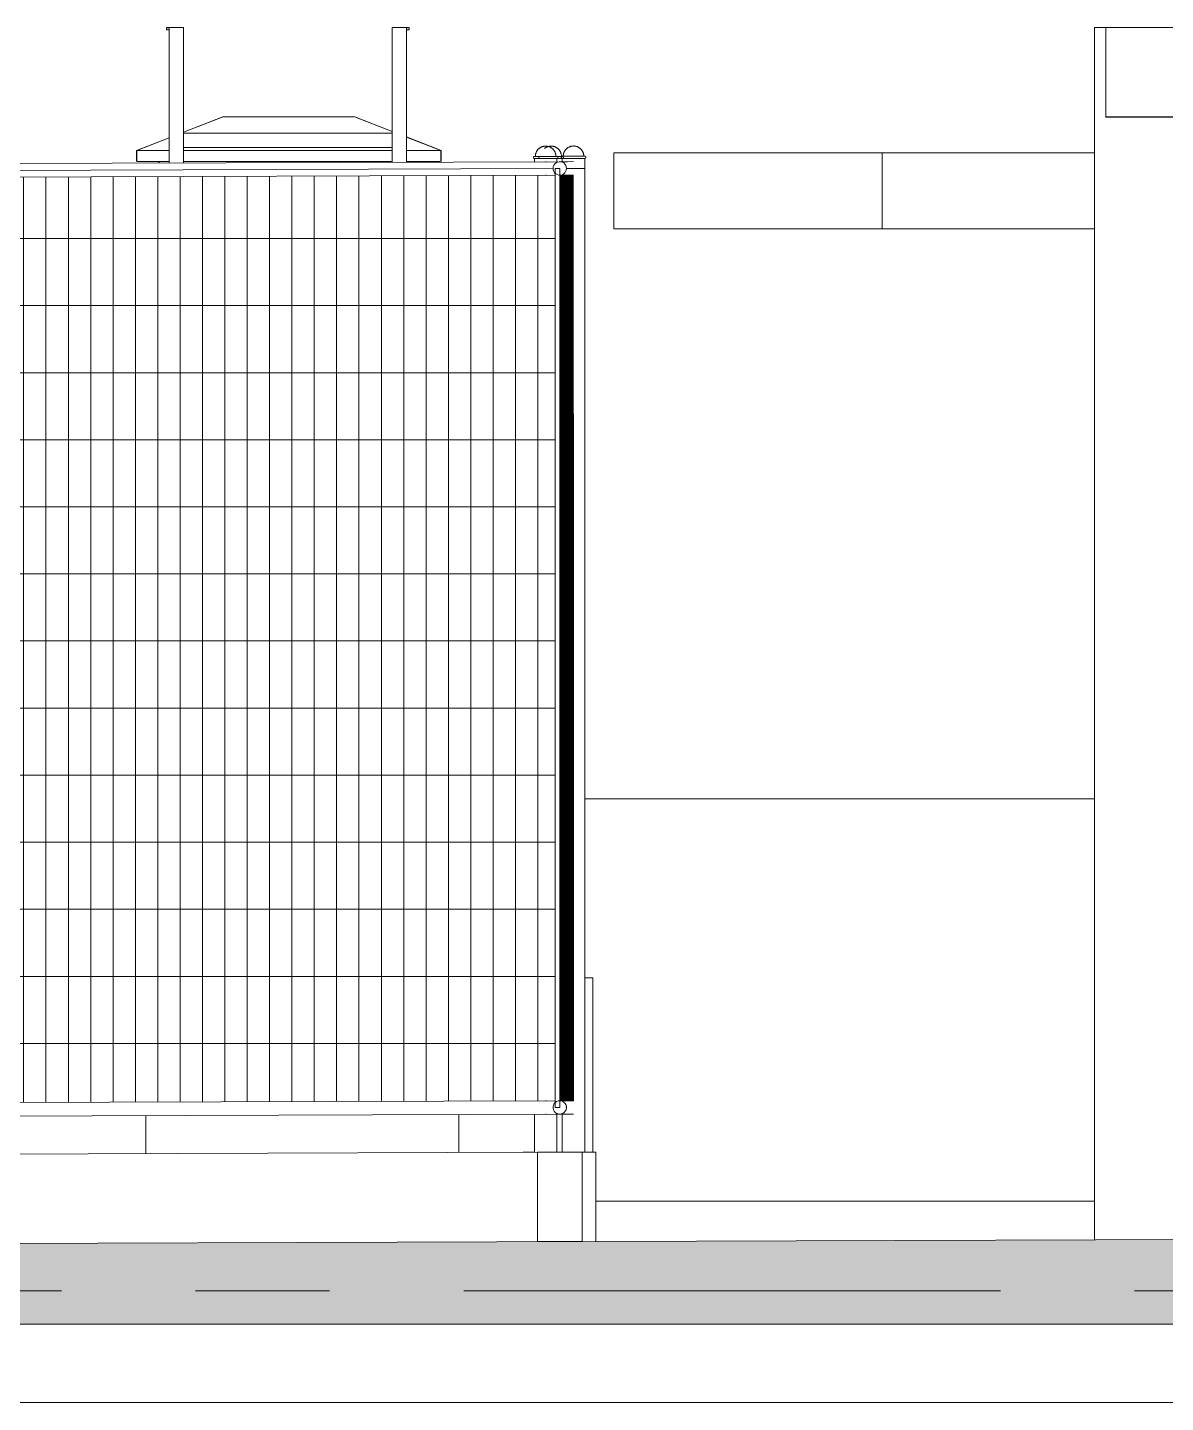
# Model space of a CAD drawing. Header units: millimetres. Extents: x -18215 to 134275, y 17919 to 48497.
# Drawn here: x 8559 to 11104, y 36515 to 39590 of the extents above; entities that cross this region are included whole.
import ezdxf

# ---------------------------------------------------------------- set-up
doc = ezdxf.new("R2010")
doc.units = ezdxf.units.MM
doc.linetypes.add('IDA - Grid Line', pattern=[2100, 1200, -300, 300, -300])
for name, color, linetype, lineweight in [('0-1', 7, 'Continuous', 5), ('C-_SITE----_E', 7, 'Continuous', 9), ('M-_SANIFIXR_E', 7, 'Continuous', 9)]:
    doc.layers.add(name, color=color, linetype=linetype, lineweight=lineweight)
for name, color, linetype, lineweight, true_color in [('A-_FLOR----_E-1', 6, 'Continuous', 9, 0xff00ff), ('A-_FLORLEVL_E-1', 9, 'IDA - Grid Line', 9, 0x808080), ('A-_FLORPATT_E-1', 6, 'Continuous', 9, 0xff00ff), ('A-_GENM----_M-1', 6, 'Continuous', 9, 0xff00ff), ('A-_WALL----_E-1', 6, 'Continuous', 9, 0xff00ff), ('A-_WALLPRTN_E-1', 6, 'Continuous', 9, 0xff00ff), ('C-_SITE----_E-1', 6, 'Continuous', 9, 0xff00ff), ('M-_SANIFIXR_E-1', 6, 'Continuous', 9, 0xff00ff), ('M-_SANIFIXR_E-3', 7, 'Continuous', 9, 0x008080)]:
    doc.layers.add(name, color=color, linetype=linetype, lineweight=lineweight, true_color=true_color)

# ---------------------------------------------------------------- blocks, each defined once
blk = doc.blocks.new('1599_DB_P_S_BLK2 23 0814_rvt-1-Section 113')
at = {"layer": 'M-_SANIFIXR_E-3'}
h = blk.add_hatch(color=8, dxfattribs=at)
h.paths.add_polyline_path([(8876.4, 39585), (8876.4, 39589.8), (8870.1, 39589.8), (8870.1, 39585)])
h.paths.add_polyline_path([(9413, 39585), (9413, 39589.8), (9406.6, 39588.6), (9406.6, 39585)])
at = {"layer": 'M-_SANIFIXR_E', "color": 8}
for p, q in [((9805.3, 37465), (9823.7, 37465)), ((9823.7, 37465), (9823.7, 37075)), ((8823.7, 37071.7), (8823.7, 37156.7)), ((9523.7, 37074.1), (9523.7, 37159.1))]:
    blk.add_line(p, q, dxfattribs=at)
at = {"layer": 'M-_SANIFIXR_E-1', "color": 8}
for p, q in [((8876.4, 39589.8), (8870.1, 39589.8)), ((8870.1, 39589.8), (8870.1, 39585)), ((8870.1, 39585), (8876.4, 39585)), ((8876.4, 39589.8), (8908.2, 39589.8)), ((8876.4, 39286.9), (8876.4, 39589.8)), ((8908.2, 39589.8), (8908.2, 39287)), ((9374.9, 39589.8), (9406.6, 39589.8)), ((9374.9, 39589.8), (9374.9, 39288.6)), ((9406.6, 39288.7), (9406.6, 39589.8)), ((9413, 39589.8), (9406.6, 39589.8)), ((9406.6, 39585), (9413, 39585)), ((9413, 39585), (9413, 39589.8)), ((8996.9, 39390), (8908.2, 39355.6)), ((8996.2, 39390), (8908.2, 39355.8)), ((8997.7, 39390), (9143.4, 39390)), ((8998.4, 39390), (8998.4, 39390)), ((9143.4, 39390), (9289.1, 39390)), ((9289.8, 39390), (9289.8, 39390)), ((9374.9, 39357.3), (9290.6, 39390)), ((9374.9, 39357.6), (9291.3, 39390)), ((8876.4, 39343.5), (8803, 39315)), ((8876.4, 39343.2), (8803.7, 39315)), ((9374.9, 39353.5), (8908.2, 39353.5)), ((9484.5, 39315), (9406.6, 39345.2)), ((9483.8, 39315), (9406.6, 39345)), ((8803, 39315), (8803, 39290)), ((8803.7, 39315), (8803.7, 39290)), ((8804.5, 39315), (8876, 39315)), ((8907.7, 39315), (9143.4, 39315)), ((8908.2, 39321.8), (9374.9, 39321.8)), ((9143.4, 39315), (9375.1, 39315)), ((9407.3, 39315), (9482.4, 39315)), ((9483.1, 39315), (9483.1, 39315)), ((9483.8, 39290), (9483.8, 39315)), ((9484.5, 39290), (9484.5, 39315)), ((8804.5, 39290), (8876, 39290)), ((8853, 39290), (8853, 39286.8)), ((8853.7, 39290), (8853.7, 39286.8)), ((8907.7, 39290), (9143.4, 39290)), ((9143.4, 39290), (9375.1, 39290)), ((9407.3, 39290), (9482.4, 39290)), ((9483.1, 39290), (9483.1, 39290))]:
    blk.add_line(p, q, dxfattribs=at)
blk = doc.blocks.new('BRC FENCE - BRC FENCE-6054296-Section 113')
at = {"layer": 'A-_GENM----_M-1'}
blk.add_line((9668, 37074.8), (9693, 37074.8), dxfattribs=at)
at = {"layer": 'C-_SITE----_E-1'}
for p, q in [((9695, 39301.8), (9699.4, 39301.8)), ((9710.9, 39301.8), (9695, 39301.8)), ((9725.1, 39301.8), (9711.7, 39301.8)), ((9741, 39301.8), (9732.6, 39301.8)), ((9736.6, 39301.8), (9741, 39301.8)), ((9748.9, 39301.8), (9744.9, 39301.8)), ((9749.4, 39301.8), (9753.3, 39301.8)), ((9753.3, 39301.8), (9749.4, 39301.8)), ((9693, 39297), (9693, 39289.7)), ((9743, 39297), (9693, 39297)), ((9719.8, 39289.8), (9717.9, 39289.8)), ((9743, 39289.8), (9743, 39297)), ((9755.3, 39297), (9743.6, 39297)), ((9718, 39259.8), (9719.9, 39259.8)), ((9719.8, 37189.8), (9717.9, 37189.8)), ((9693, 37159.7), (9693, 37074.7)), ((9718, 37159.8), (9719.9, 37159.8)), ((9743, 37074.9), (9743, 37159.8)), ((9674, 37074.8), (9668, 37074.8)), ((9668, 37074.8), (9693, 37074.8))]:
    blk.add_line(p, q, dxfattribs=at)
at = {"layer": 'C-_SITE----_E-1', "flags": 128}
for points in [[(9693, 39297), (9692.9, 39297), (9692.8, 39297), (9692.7, 39297), (9692.6, 39297), (9692.5, 39297), (9692.4, 39297.1), (9692.3, 39297.1), (9692.2, 39297.1), (9692.1, 39297.1), (9692, 39297.2), (9692, 39297.2), (9691.9, 39297.3), (9691.8, 39297.3), (9691.7, 39297.4), (9691.6, 39297.4), (9691.6, 39297.5), (9691.5, 39297.5), (9691.4, 39297.6), (9691.3, 39297.7), (9691.3, 39297.7), (9691.2, 39297.8), (9691.1, 39297.9), (9691.1, 39297.9), (9691, 39298), (9691, 39298.1), (9690.9, 39298.2), (9690.9, 39298.3), (9690.8, 39298.3), (9690.8, 39298.4), (9690.8, 39298.5), (9690.7, 39298.6), (9690.7, 39298.7), (9690.7, 39298.8), (9690.6, 39298.9), (9690.6, 39299), (9690.6, 39299.1), (9690.6, 39299.2), (9690.6, 39299.3), (9690.6, 39299.4), (9690.6, 39299.4), (9690.6, 39299.5), (9690.6, 39299.6), (9690.6, 39299.7), (9690.6, 39299.8), (9690.7, 39299.9), (9690.7, 39300), (9690.7, 39300.1), (9690.7, 39300.2), (9690.8, 39300.3), (9690.8, 39300.4), (9690.9, 39300.5), (9690.9, 39300.5), (9690.9, 39300.6), (9691, 39300.7), (9691.1, 39300.8), (9691.1, 39300.9), (9691.2, 39300.9), (9691.2, 39301), (9691.3, 39301.1), (9691.4, 39301.1), (9691.4, 39301.2), (9691.5, 39301.3), (9691.6, 39301.3), (9691.7, 39301.4), (9691.7, 39301.4), (9691.8, 39301.5), (9691.9, 39301.5), (9692, 39301.5), (9692.1, 39301.6), (9692.2, 39301.6), (9692.3, 39301.7), (9692.4, 39301.7), (9692.5, 39301.7), (9692.5, 39301.7), (9692.6, 39301.7), (9692.7, 39301.7), (9692.8, 39301.8), (9692.9, 39301.8), (9693, 39301.8)], [(9693, 39301.8), (9693, 39301.8), (9693.1, 39301.8), (9693.2, 39301.8), (9693.3, 39301.8), (9693.5, 39301.8), (9693.7, 39301.8), (9693.9, 39301.8), (9694.2, 39301.8), (9694.6, 39301.8), (9694.9, 39301.8), (9695.4, 39301.8), (9695.8, 39301.8), (9696.3, 39301.8), (9696.8, 39301.8), (9697.3, 39301.8), (9697.9, 39301.8), (9698.5, 39301.8)], [(9743, 39301.8), (9743, 39301.8), (9742.9, 39301.8), (9742.8, 39301.8), (9742.7, 39301.8), (9742.5, 39301.8), (9742.3, 39301.8), (9742, 39301.8), (9741.7, 39301.8), (9741.4, 39301.8), (9741, 39301.8), (9740.6, 39301.8), (9740.2, 39301.8), (9739.7, 39301.8), (9739.2, 39301.8), (9738.6, 39301.8), (9738, 39301.8), (9737.4, 39301.8), (9736.8, 39301.8), (9736.1, 39301.8), (9735.4, 39301.8), (9734.7, 39301.8), (9733.9, 39301.8), (9733.1, 39301.8), (9732.3, 39301.8), (9731.5, 39301.8), (9730.6, 39301.8), (9729.8, 39301.8), (9728.9, 39301.8), (9728, 39301.8), (9727, 39301.8), (9726.1, 39301.8), (9725.1, 39301.8), (9724.2, 39301.8), (9723.2, 39301.8), (9722.2, 39301.8), (9721.2, 39301.8), (9720.2, 39301.8), (9719.2, 39301.8), (9718.2, 39301.8), (9717.2, 39301.8), (9716.2, 39301.8), (9715.3, 39301.8), (9714.3, 39301.8), (9713.3, 39301.8), (9712.3, 39301.8), (9711.3, 39301.8), (9710.4, 39301.8), (9709.4, 39301.8), (9708.5, 39301.8), (9707.6, 39301.8), (9706.7, 39301.8), (9705.8, 39301.8), (9704.9, 39301.8), (9704.1, 39301.8), (9703.3, 39301.8), (9702.5, 39301.8), (9701.7, 39301.8), (9700.9, 39301.8), (9700.2, 39301.8), (9699.5, 39301.8), (9698.9, 39301.8), (9698.3, 39301.8), (9697.7, 39301.8), (9697.1, 39301.8), (9696.6, 39301.8), (9696.1, 39301.8), (9695.6, 39301.8), (9695.2, 39301.8), (9694.8, 39301.8), (9694.4, 39301.8), (9694.1, 39301.8), (9693.8, 39301.8), (9693.6, 39301.8), (9693.4, 39301.8), (9693.2, 39301.8), (9693.1, 39301.8), (9693, 39301.8), (9693, 39301.8), (9693, 39301.8)], [(9695, 39301.8), (9695, 39302.7), (9695, 39303.6), (9695.1, 39304.5), (9695.3, 39305.4), (9695.4, 39306.3), (9695.6, 39307.2), (9695.9, 39308.1), (9696.1, 39309), (9696.5, 39309.9), (9696.8, 39310.7), (9697.2, 39311.6), (9697.6, 39312.4), (9698, 39313.2), (9698.5, 39314), (9699, 39314.7), (9699.5, 39315.5), (9700.1, 39316.2), (9700.7, 39316.9), (9701.3, 39317.6), (9702, 39318.3), (9702.6, 39318.9), (9703.3, 39319.5), (9704, 39320.1), (9704.8, 39320.6), (9705.5, 39321.1), (9706.3, 39321.6), (9707.1, 39322), (9708, 39322.5), (9708.8, 39322.8), (9709.6, 39323.2), (9710.5, 39323.5), (9711.4, 39323.8), (9712.3, 39324), (9713.2, 39324.2), (9714.1, 39324.4), (9715, 39324.6), (9715.9, 39324.7), (9716.8, 39324.7), (9717.7, 39324.8), (9718, 39324.8)], [(9704, 39297.5), (9703.9, 39297.5), (9703.8, 39297.6), (9703.7, 39297.6), (9703.7, 39297.7), (9703.6, 39297.8), (9703.5, 39297.8), (9703.5, 39297.9), (9703.4, 39298), (9703.3, 39298.1), (9703.3, 39298.1), (9703.2, 39298.2), (9703.2, 39298.3), (9703.2, 39298.4), (9703.1, 39298.5), (9703.1, 39298.6), (9703, 39298.6), (9703, 39298.7), (9703, 39298.8), (9703, 39298.9), (9703, 39299), (9702.9, 39299.1), (9702.9, 39299.2), (9702.9, 39299.3), (9702.9, 39299.4), (9702.9, 39299.5), (9702.9, 39299.6), (9702.9, 39299.7), (9702.9, 39299.8), (9703, 39299.9), (9703, 39300), (9703, 39300.1), (9703, 39300.1), (9703.1, 39300.2), (9703.1, 39300.3), (9703.1, 39300.4), (9703.2, 39300.5), (9703.2, 39300.6), (9703.3, 39300.7), (9703.3, 39300.7), (9703.4, 39300.8), (9703.4, 39300.9), (9703.5, 39301), (9703.6, 39301), (9703.6, 39301.1), (9703.7, 39301.2), (9703.8, 39301.2), (9703.8, 39301.3), (9703.9, 39301.4), (9704, 39301.4), (9704.1, 39301.5), (9704.2, 39301.5), (9704.2, 39301.6), (9704.3, 39301.6), (9704.4, 39301.6), (9704.5, 39301.7), (9704.6, 39301.7), (9704.7, 39301.7)], [(9715.6, 39319.5), (9716.4, 39320.1), (9717.1, 39320.6), (9717.9, 39321.2), (9718.7, 39321.6), (9719.5, 39322.1), (9720.3, 39322.5), (9721.1, 39322.9), (9722, 39323.2), (9722.8, 39323.6), (9723.7, 39323.8), (9724.6, 39324.1), (9725.5, 39324.3), (9726.4, 39324.5), (9727.3, 39324.6), (9728.2, 39324.7), (9729.1, 39324.8), (9730.1, 39324.8), (9730.3, 39324.8)], [(9718, 39324.8), (9718.9, 39324.7), (9719.8, 39324.7), (9720.7, 39324.6), (9721.6, 39324.5), (9722.5, 39324.3), (9723.4, 39324.1), (9724.3, 39323.9), (9725.2, 39323.6), (9726.1, 39323.3), (9726.9, 39322.9), (9727.8, 39322.6), (9728.6, 39322.2), (9729.4, 39321.7), (9730.2, 39321.2), (9731, 39320.7), (9731.7, 39320.2), (9732.4, 39319.6), (9733.1, 39319), (9733.8, 39318.4), (9734.5, 39317.8), (9735.1, 39317.1), (9735.7, 39316.4), (9736.3, 39315.7), (9736.8, 39314.9), (9737.3, 39314.2), (9737.8, 39313.4), (9738.3, 39312.6), (9738.7, 39311.8), (9739.1, 39310.9), (9739.4, 39310.1), (9739.7, 39309.2), (9740, 39308.4), (9740.3, 39307.5), (9740.5, 39306.6), (9740.6, 39305.7), (9740.8, 39304.8), (9740.9, 39303.8), (9740.9, 39302.9), (9741, 39302), (9741, 39301.8)], [(9730.3, 39324.8), (9731.2, 39324.8), (9732.1, 39324.7), (9733.1, 39324.6), (9734, 39324.5), (9734.9, 39324.3), (9735.8, 39324.1), (9736.7, 39323.9), (9737.5, 39323.6), (9738.4, 39323.3), (9739.3, 39323), (9740.1, 39322.6), (9740.9, 39322.2), (9741.7, 39321.8), (9742.5, 39321.3), (9743.3, 39320.8), (9744, 39320.2), (9744.8, 39319.7), (9745.5, 39319.1), (9746.1, 39318.5), (9746.8, 39317.8), (9747.4, 39317.2), (9748, 39316.5), (9748.6, 39315.7), (9749.1, 39315), (9749.7, 39314.2), (9750.1, 39313.4), (9750.6, 39312.6), (9751, 39311.8), (9751.4, 39311), (9751.7, 39310.1), (9752.1, 39309.3), (9752.3, 39308.4), (9752.6, 39307.5), (9752.8, 39306.6), (9753, 39305.7), (9753.1, 39304.8), (9753.2, 39303.9), (9753.3, 39303), (9753.3, 39302), (9753.3, 39301.8)], [(9737.1, 39301.8), (9737.7, 39301.8), (9738.3, 39301.8), (9738.9, 39301.8), (9739.4, 39301.8), (9739.9, 39301.8), (9740.4, 39301.8), (9740.8, 39301.8), (9741.2, 39301.8), (9741.5, 39301.8), (9741.8, 39301.8), (9742.1, 39301.8), (9742.4, 39301.8), (9742.6, 39301.8), (9742.7, 39301.8), (9742.8, 39301.8), (9742.9, 39301.8), (9743, 39301.8), (9743, 39301.8)], [(9755.3, 39301.8), (9755.3, 39301.8), (9755.2, 39301.8), (9755.1, 39301.8), (9755, 39301.8), (9754.8, 39301.8), (9754.6, 39301.8), (9754.3, 39301.8), (9754, 39301.8), (9753.7, 39301.8), (9753.3, 39301.8), (9752.9, 39301.8), (9752.5, 39301.8), (9752, 39301.8), (9751.5, 39301.8), (9750.9, 39301.8), (9750.4, 39301.8), (9749.7, 39301.8), (9749.1, 39301.8), (9748.4, 39301.8), (9747.7, 39301.8), (9747, 39301.8), (9746.2, 39301.8), (9745.4, 39301.8), (9744.6, 39301.8), (9743.8, 39301.8), (9743, 39301.8), (9742.1, 39301.8), (9741.2, 39301.8), (9740.3, 39301.8), (9739.4, 39301.8), (9738.4, 39301.8), (9737.5, 39301.8)], [(9743, 39301.8), (9743.1, 39301.8), (9743.2, 39301.8), (9743.3, 39301.7), (9743.4, 39301.7), (9743.4, 39301.7), (9743.5, 39301.7), (9743.6, 39301.7), (9743.7, 39301.6), (9743.8, 39301.6), (9743.9, 39301.6), (9744, 39301.5), (9744.1, 39301.5), (9744.2, 39301.4), (9744.2, 39301.4), (9744.3, 39301.3), (9744.4, 39301.3), (9744.5, 39301.2), (9744.5, 39301.2), (9744.6, 39301.1), (9744.7, 39301), (9744.7, 39301), (9744.8, 39300.9), (9744.9, 39300.8), (9744.9, 39300.7), (9745, 39300.7), (9745, 39300.6), (9745.1, 39300.5), (9745.1, 39300.4), (9745.2, 39300.3), (9745.2, 39300.2), (9745.2, 39300.2), (9745.3, 39300.1), (9745.3, 39300), (9745.3, 39299.9), (9745.3, 39299.8), (9745.3, 39299.7), (9745.3, 39299.6), (9745.4, 39299.5), (9745.4, 39299.4), (9745.4, 39299.3), (9745.4, 39299.2), (9745.3, 39299.1), (9745.3, 39299), (9745.3, 39298.9), (9745.3, 39298.8), (9745.3, 39298.7), (9745.2, 39298.7), (9745.2, 39298.6), (9745.2, 39298.5), (9745.1, 39298.4), (9745.1, 39298.3), (9745.1, 39298.2), (9745, 39298.1), (9745, 39298.1), (9744.9, 39298), (9744.8, 39297.9), (9744.8, 39297.8), (9744.7, 39297.8), (9744.7, 39297.7), (9744.6, 39297.6), (9744.5, 39297.6), (9744.4, 39297.5), (9744.4, 39297.4), (9744.3, 39297.4), (9744.2, 39297.3), (9744.1, 39297.3), (9744, 39297.2), (9744, 39297.2), (9743.9, 39297.2), (9743.8, 39297.1), (9743.7, 39297.1), (9743.6, 39297.1), (9743.5, 39297.1), (9743.4, 39297), (9743.3, 39297), (9743.2, 39297), (9743.1, 39297), (9743, 39297), (9743, 39297)], [(9749.4, 39301.8), (9750, 39301.8), (9750.6, 39301.8), (9751.2, 39301.8), (9751.7, 39301.8), (9752.2, 39301.8), (9752.7, 39301.8), (9753.1, 39301.8), (9753.5, 39301.8), (9753.9, 39301.8), (9754.2, 39301.8), (9754.4, 39301.8), (9754.7, 39301.8), (9754.9, 39301.8), (9755, 39301.8), (9755.2, 39301.8), (9755.3, 39301.8), (9755.3, 39301.8), (9755.3, 39301.8)], [(9755.3, 39301.8), (9755.4, 39301.8), (9755.5, 39301.8), (9755.6, 39301.8), (9755.7, 39301.8), (9755.8, 39301.8), (9755.9, 39301.7), (9756, 39301.7), (9756, 39301.7), (9756.1, 39301.6), (9756.2, 39301.6), (9756.3, 39301.6), (9756.4, 39301.5), (9756.5, 39301.5), (9756.6, 39301.4), (9756.6, 39301.4), (9756.7, 39301.3), (9756.8, 39301.3), (9756.9, 39301.2), (9756.9, 39301.1), (9757, 39301.1), (9757.1, 39301), (9757.1, 39300.9), (9757.2, 39300.9), (9757.2, 39300.8), (9757.3, 39300.7), (9757.4, 39300.6), (9757.4, 39300.5), (9757.4, 39300.5), (9757.5, 39300.4), (9757.5, 39300.3), (9757.6, 39300.2), (9757.6, 39300.1), (9757.6, 39300), (9757.6, 39299.9), (9757.6, 39299.8), (9757.7, 39299.7), (9757.7, 39299.6), (9757.7, 39299.5), (9757.7, 39299.4), (9757.7, 39299.3), (9757.7, 39299.3), (9757.7, 39299.2), (9757.7, 39299.1), (9757.6, 39299), (9757.6, 39298.9), (9757.6, 39298.8), (9757.6, 39298.7), (9757.5, 39298.6), (9757.5, 39298.5), (9757.5, 39298.4), (9757.4, 39298.3), (9757.4, 39298.3), (9757.3, 39298.2), (9757.3, 39298.1), (9757.2, 39298), (9757.2, 39297.9), (9757.1, 39297.9), (9757, 39297.8), (9757, 39297.7), (9756.9, 39297.7), (9756.8, 39297.6), (9756.8, 39297.5), (9756.7, 39297.5), (9756.6, 39297.4), (9756.5, 39297.4), (9756.4, 39297.3), (9756.4, 39297.3), (9756.3, 39297.2)], [(9695.6, 39297), (9695.2, 39297), (9694.8, 39297), (9694.4, 39297), (9694.1, 39297), (9693.8, 39297), (9693.6, 39297), (9693.4, 39297), (9693.2, 39297), (9693.1, 39297), (9693, 39297), (9693, 39297), (9693, 39297)], [(9693, 39297), (9693, 39297), (9693.1, 39297), (9693.2, 39297), (9693.3, 39297), (9693.5, 39297), (9693.7, 39297), (9693.9, 39297), (9694.2, 39297), (9694.6, 39297), (9694.9, 39297), (9695.4, 39297), (9695.8, 39297), (9696.3, 39297), (9696.8, 39297), (9697.3, 39297), (9697.9, 39297), (9698.5, 39297), (9699.2, 39297), (9699.9, 39297), (9700.6, 39297), (9701.3, 39297), (9702, 39297), (9702.8, 39297), (9703.6, 39297), (9704.5, 39297), (9705.3, 39297), (9706.2, 39297), (9707.1, 39297), (9708, 39297), (9708.9, 39297), (9709.9, 39297), (9710.8, 39297), (9711.8, 39297), (9712.7, 39297), (9713.7, 39297), (9714.7, 39297), (9715.7, 39297), (9716.7, 39297), (9717.7, 39297), (9718.7, 39297), (9719.7, 39297), (9720.7, 39297), (9721.7, 39297), (9722.7, 39297), (9723.7, 39297), (9724.6, 39297), (9725.6, 39297), (9726.5, 39297), (9727.5, 39297), (9728.4, 39297), (9729.3, 39297), (9730.2, 39297), (9731, 39297), (9731.9, 39297), (9732.7, 39297), (9733.5, 39297), (9734.3, 39297), (9735, 39297), (9735.7, 39297), (9736.4, 39297), (9737.1, 39297), (9737.7, 39297), (9738.3, 39297), (9738.9, 39297), (9739.4, 39297), (9739.9, 39297), (9740.4, 39297), (9740.8, 39297), (9741.2, 39297), (9741.5, 39297), (9741.8, 39297), (9742.1, 39297), (9742.4, 39297), (9742.6, 39297), (9742.7, 39297), (9742.8, 39297), (9742.9, 39297), (9743, 39297), (9743, 39297)], [(9743, 39297), (9743, 39297), (9742.9, 39297), (9742.8, 39297), (9742.7, 39297), (9742.5, 39297), (9742.3, 39297), (9742, 39297), (9741.7, 39297), (9741.4, 39297), (9741, 39297), (9740.6, 39297)], [(9743.3, 39297), (9744.2, 39297), (9745, 39297), (9745.8, 39297), (9746.6, 39297), (9747.3, 39297), (9748, 39297), (9748.7, 39297), (9749.4, 39297), (9750, 39297), (9750.6, 39297), (9751.2, 39297), (9751.7, 39297), (9752.2, 39297), (9752.7, 39297), (9753.1, 39297), (9753.5, 39297), (9753.9, 39297), (9754.2, 39297), (9754.4, 39297), (9754.7, 39297), (9754.9, 39297), (9755, 39297), (9755.2, 39297), (9755.3, 39297)], [(9755.3, 39297), (9755.2, 39297), (9755.1, 39297), (9755, 39297), (9754.8, 39297), (9754.6, 39297), (9754.3, 39297), (9754, 39297), (9753.7, 39297), (9753.3, 39297), (9752.9, 39297)]]:
    blk.add_lwpolyline(points, dxfattribs=at)
blk = doc.blocks.new('BRC FENCE - BRC FENCE-6054857-Section 113')
at = {"layer": 'C-_SITE----_E'}
h = blk.add_hatch(dxfattribs=at)
h.set_pattern_fill('FP_7', color=256, style=0, pattern_type=2)
h.set_pattern_definition([(0, (7750.5, 38217.99), (0, 150), []), (90, (7750.497, 38217.985), (-50, 3e-15), [])])
h.paths.add_polyline_path([(5745.7, 37176.1), (6063.3, 37178.9), (6063.3, 37465), (6163.3, 37465), (6163.3, 37546.9), (6023.6, 37546.9), (6023.6, 37315.2), (6026.8, 37315.2), (6026.8, 37285), (5944.3, 37285), (5944.3, 37315.2), (5947.4, 37315.2), (5947.4, 39246.8), (5745.7, 39246.1), (5746.7, 38321.9), (5770.7, 38307.7), (5770.2, 38250), (5745.7, 38264.4), (5745.7, 37178.9)])
h.paths.add_polyline_path([(6363.3, 37178.2), (7063.3, 37180.6), (7063.3, 37465), (6363.3, 37465), (6363.3, 37178.9)])
h.paths.add_polyline_path([(7363.3, 37181.7), (8063.3, 37185.6), (8063.3, 37465), (7363.3, 37465), (7363.3, 37182.5)])
h.paths.add_polyline_path([(8363.3, 37185.1), (9739.6, 37190), (9739.6, 39259.9), (8459.2, 39255.5), (8459.2, 37315.2), (8462.4, 37315.2), (8462.4, 37285), (8379.9, 37285), (8379.9, 37315.2), (8383, 37315.2), (8383, 37546.9), (8263.3, 37546.9), (8263.3, 37465), (8363.3, 37465), (8363.3, 37185.6)])
h.paths.add_polyline_path([(8263.3, 37775.5), (8383, 37775.5), (8383, 38587.4), (8263.3, 38587.4), (8263.3, 37786.6)])
h.paths.add_polyline_path([(6023.6, 37775.5), (6163.3, 37775.5), (6163.3, 38180.2), (6163.3, 38180.2), (6163.3, 38587.4), (6023.6, 38587.4), (6023.6, 37920)])
h.paths.add_polyline_path([(6162.5, 38039.1), (6162.5, 38039.1), (6152.4, 38070.2)])
h.paths.add_polyline_path([(6158.5, 38175.4), (6158.5, 38175.4), (6161, 38180.2)])
h.paths.add_polyline_path([(6159.7, 38175.4), (6159.7, 38175.4), (6161.6, 38180.2)])
h.paths.add_polyline_path([(6160.5, 38186.7), (6160.5, 38186.7), (6161.3, 38188.6)])
h.paths.add_polyline_path([(6161.5, 38219.6), (6161.5, 38219.6), (6163.3, 38225.1)])
h.paths.add_polyline_path([(6162.4, 38269.3), (6162.4, 38269.3), (6163, 38272.2)])
h.paths.add_polyline_path([(8383, 38663.6), (8383, 39255.2), (8008.8, 39253.6), (8008.8, 39215), (8008.8, 39215), (8218.3, 39165), (8263.3, 39164.7), (8263.3, 38663.6), (8378.3, 38663.6)])
h.paths.add_polyline_path([(6023.6, 38663.6), (6163.3, 38663.6), (6163.3, 39165), (6197, 39165.4), (6404.9, 39215), (6404.9, 39248.4), (6023.6, 39246.4), (6023.6, 38986.8)])
h.paths.add_polyline_path([(7195.3, 39165), (7218.3, 39165), (7427.9, 39215), (7439, 39210), (7432.3, 39215), (7427.9, 39215), (7427.9, 39251.9), (6985.7, 39250.4), (6985.7, 39215), (6985.7, 39215), (7136.8, 39179)])
h.paths.add_polyline_path([(6969.4, 39206), (6985.7, 39215), (6979.4, 39213.5), (6970, 39206.4)])
h.paths.add_polyline_path([(6421.2, 39206), (6409.3, 39215), (6404.9, 39215), (6420.6, 39206.3)])
h.paths.add_polyline_path([(7992.5, 39206), (8008.8, 39215), (8002.4, 39213.5), (7993, 39206.4)])
h.paths.add_polyline_path([(7600.9, 39215), (7600.9, 39215), (7593.3, 39215)])
h.paths.add_polyline_path([(7483.4, 39215), (7483.4, 39215), (7474.9, 39215)])
h.paths.add_polyline_path([(6460.3, 39215), (6460.3, 39215), (6451.9, 39215)])
at = {"layer": 'C-_SITE----_E-1'}
for p, q in [((9757.3, 39302), (9761.7, 39302)), ((9786.6, 39302), (9757.3, 39302)), ((9803.3, 39302), (9794.9, 39302)), ((9798.9, 39302), (9803.3, 39302)), ((9766.8, 39289.9), (8459.2, 39285.4)), ((8459.2, 39270.1), (9735.5, 39274.5)), ((9755.3, 39297.2), (9755.3, 39289.7)), ((9805.3, 39297.2), (9755.3, 39297.2)), ((9805.3, 39275), (9795.9, 39275)), ((9795.9, 39275), (9805.3, 39275)), ((9805.3, 39275), (9805.3, 39297.2)), ((9805.3, 37074.9), (9805.3, 39275)), ((8459.2, 39255.4), (9739.6, 39259.8)), ((9739.6, 37189.8), (8363.3, 37185.1)), ((8363.3, 37185.1), (9739.6, 37189.8)), ((8363.3, 37155.1), (9749.6, 37159.9)), ((9749.6, 37159.9), (8363.3, 37155.1)), ((9755.3, 37159.9), (9755.3, 37074.9)), ((8363.3, 37070.1), (9699.6, 37074.7)), ((9749.7, 37074.9), (9780.4, 37075))]:
    blk.add_line(p, q, dxfattribs=at)
at = {"layer": 'C-_SITE----_E-1', "flags": 128}
for points in [[(9755.3, 39297.2), (9755.2, 39297.2), (9755.1, 39297.2), (9755, 39297.2), (9754.9, 39297.2), (9754.8, 39297.3), (9754.7, 39297.3), (9754.6, 39297.3), (9754.6, 39297.3), (9754.5, 39297.4), (9754.4, 39297.4), (9754.3, 39297.4), (9754.2, 39297.5), (9754.1, 39297.5), (9754, 39297.6), (9754, 39297.6), (9753.9, 39297.7), (9753.8, 39297.7), (9753.7, 39297.8), (9753.7, 39297.9), (9753.6, 39297.9), (9753.5, 39298), (9753.5, 39298.1), (9753.4, 39298.1), (9753.4, 39298.2), (9753.3, 39298.3), (9753.3, 39298.4), (9753.2, 39298.5), (9753.2, 39298.6), (9753.1, 39298.6), (9753.1, 39298.7), (9753.1, 39298.8), (9753, 39298.9), (9753, 39299), (9753, 39299.1), (9753, 39299.2), (9752.9, 39299.3), (9752.9, 39299.4), (9752.9, 39299.5), (9752.9, 39299.6), (9752.9, 39299.7), (9752.9, 39299.8), (9752.9, 39299.9), (9753, 39299.9), (9753, 39300), (9753, 39300.1), (9753, 39300.2), (9753, 39300.3), (9753.1, 39300.4), (9753.1, 39300.5), (9753.1, 39300.6), (9753.2, 39300.7), (9753.2, 39300.8), (9753.3, 39300.8), (9753.3, 39300.9), (9753.4, 39301), (9753.4, 39301.1), (9753.5, 39301.1), (9753.6, 39301.2), (9753.6, 39301.3), (9753.7, 39301.3), (9753.8, 39301.4), (9753.8, 39301.5), (9753.9, 39301.5), (9754, 39301.6), (9754.1, 39301.6), (9754.2, 39301.7), (9754.2, 39301.7), (9754.3, 39301.8), (9754.4, 39301.8), (9754.5, 39301.8), (9754.6, 39301.9), (9754.7, 39301.9), (9754.8, 39301.9), (9754.9, 39301.9), (9755, 39301.9), (9755.1, 39302), (9755.2, 39302), (9755.3, 39302), (9755.3, 39302)], [(9755.3, 39302), (9755.3, 39302), (9755.4, 39302), (9755.5, 39302), (9755.6, 39302), (9755.8, 39302), (9756, 39302), (9756.3, 39302), (9756.6, 39302), (9756.9, 39302), (9757.3, 39302), (9757.7, 39302), (9758.1, 39302), (9758.6, 39302), (9759.1, 39302), (9759.7, 39302), (9760.3, 39302), (9760.9, 39302)], [(9805.3, 39302), (9805.3, 39302), (9805.2, 39302), (9805.1, 39302), (9805, 39302), (9804.8, 39302), (9804.6, 39302), (9804.3, 39302), (9804, 39302), (9803.7, 39302), (9803.3, 39302), (9802.9, 39302), (9802.5, 39302), (9802, 39302), (9801.5, 39302), (9800.9, 39302), (9800.4, 39302), (9799.7, 39302), (9799.1, 39302), (9798.4, 39302), (9797.7, 39302), (9797, 39302), (9796.2, 39302), (9795.5, 39302), (9794.6, 39302), (9793.8, 39302), (9793, 39302), (9792.1, 39302), (9791.2, 39302), (9790.3, 39302), (9789.4, 39302), (9788.4, 39302), (9787.5, 39302), (9786.5, 39302), (9785.5, 39302), (9784.6, 39302), (9783.6, 39302), (9782.6, 39302), (9781.6, 39302), (9780.6, 39302), (9779.6, 39302), (9778.6, 39302), (9777.6, 39302), (9776.6, 39302), (9775.6, 39302), (9774.6, 39302), (9773.7, 39302), (9772.7, 39302), (9771.8, 39302), (9770.8, 39302), (9769.9, 39302), (9769, 39302), (9768.1, 39302), (9767.3, 39302), (9766.4, 39302), (9765.6, 39302), (9764.8, 39302), (9764, 39302), (9763.3, 39302), (9762.6, 39302), (9761.9, 39302), (9761.2, 39302), (9760.6, 39302), (9760, 39302), (9759.4, 39302), (9758.9, 39302), (9758.4, 39302), (9757.9, 39302), (9757.5, 39302), (9757.1, 39302), (9756.8, 39302), (9756.4, 39302), (9756.2, 39302), (9755.9, 39302), (9755.7, 39302), (9755.6, 39302), (9755.4, 39302), (9755.4, 39302), (9755.3, 39302), (9755.3, 39302)], [(9757.3, 39302), (9757.3, 39302.9), (9757.4, 39303.8), (9757.5, 39304.7), (9757.6, 39305.6), (9757.8, 39306.5), (9758, 39307.4), (9758.2, 39308.3), (9758.5, 39309.2), (9758.8, 39310.1), (9759.1, 39310.9), (9759.5, 39311.8), (9759.9, 39312.6), (9760.3, 39313.4), (9760.8, 39314.2), (9761.3, 39315), (9761.9, 39315.7), (9762.4, 39316.4), (9763, 39317.1), (9763.6, 39317.8), (9764.3, 39318.5), (9765, 39319.1), (9765.7, 39319.7), (9766.4, 39320.3), (9767.1, 39320.8), (9767.9, 39321.3), (9768.7, 39321.8), (9769.5, 39322.3), (9770.3, 39322.7), (9771.1, 39323.1), (9772, 39323.4), (9772.8, 39323.7), (9773.7, 39324), (9774.6, 39324.3), (9775.5, 39324.5), (9776.4, 39324.6), (9777.3, 39324.8), (9778.2, 39324.9), (9779.1, 39324.9), (9780.1, 39325), (9780.3, 39325)], [(9780.3, 39325), (9781.2, 39325), (9782.1, 39324.9), (9783.1, 39324.8), (9784, 39324.7), (9784.9, 39324.5), (9785.8, 39324.3), (9786.7, 39324.1), (9787.5, 39323.8), (9788.4, 39323.5), (9789.3, 39323.2), (9790.1, 39322.8), (9790.9, 39322.4), (9791.7, 39321.9), (9792.5, 39321.5), (9793.3, 39321), (9794, 39320.4), (9794.8, 39319.9), (9795.5, 39319.3), (9796.2, 39318.6), (9796.8, 39318), (9797.4, 39317.3), (9798, 39316.6), (9798.6, 39315.9), (9799.1, 39315.2), (9799.7, 39314.4), (9800.1, 39313.6), (9800.6, 39312.8), (9801, 39312), (9801.4, 39311.2), (9801.7, 39310.3), (9802.1, 39309.4), (9802.3, 39308.6), (9802.6, 39307.7), (9802.8, 39306.8), (9803, 39305.9), (9803.1, 39305), (9803.2, 39304.1), (9803.3, 39303.1), (9803.3, 39302.2), (9803.3, 39302)], [(9799.4, 39302), (9800, 39302), (9800.6, 39302), (9801.2, 39302), (9801.7, 39302), (9802.2, 39302), (9802.7, 39302), (9803.1, 39302), (9803.5, 39302), (9803.9, 39302), (9804.2, 39302), (9804.5, 39302), (9804.7, 39302), (9804.9, 39302), (9805.1, 39302), (9805.2, 39302), (9805.3, 39302), (9805.3, 39302), (9805.3, 39302)], [(9805.3, 39302), (9805.4, 39302), (9805.5, 39302), (9805.6, 39302), (9805.7, 39301.9), (9805.8, 39301.9), (9805.9, 39301.9), (9806, 39301.9), (9806.1, 39301.9), (9806.1, 39301.8), (9806.2, 39301.8), (9806.3, 39301.7), (9806.4, 39301.7), (9806.5, 39301.7), (9806.6, 39301.6), (9806.7, 39301.6), (9806.7, 39301.5), (9806.8, 39301.4), (9806.9, 39301.4), (9806.9, 39301.3), (9807, 39301.3), (9807.1, 39301.2), (9807.1, 39301.1), (9807.2, 39301), (9807.3, 39301), (9807.3, 39300.9), (9807.4, 39300.8), (9807.4, 39300.7), (9807.4, 39300.6), (9807.5, 39300.5), (9807.5, 39300.5), (9807.6, 39300.4), (9807.6, 39300.3), (9807.6, 39300.2), (9807.6, 39300.1), (9807.7, 39300), (9807.7, 39299.9), (9807.7, 39299.8), (9807.7, 39299.7), (9807.7, 39299.6), (9807.7, 39299.5), (9807.7, 39299.4), (9807.7, 39299.3), (9807.7, 39299.2), (9807.6, 39299.1), (9807.6, 39299.1), (9807.6, 39299), (9807.6, 39298.9), (9807.5, 39298.8), (9807.5, 39298.7), (9807.5, 39298.6), (9807.4, 39298.5), (9807.4, 39298.4), (9807.3, 39298.3), (9807.3, 39298.3), (9807.2, 39298.2), (9807.2, 39298.1), (9807.1, 39298), (9807.1, 39298), (9807, 39297.9), (9806.9, 39297.8), (9806.8, 39297.8), (9806.8, 39297.7), (9806.7, 39297.7), (9806.6, 39297.6), (9806.5, 39297.6), (9806.5, 39297.5), (9806.4, 39297.5), (9806.3, 39297.4), (9806.2, 39297.4), (9806.1, 39297.3), (9806, 39297.3), (9805.9, 39297.3), (9805.8, 39297.3), (9805.7, 39297.2), (9805.6, 39297.2), (9805.5, 39297.2), (9805.5, 39297.2), (9805.4, 39297.2), (9805.3, 39297.2)], [(9757.9, 39297.2), (9757.5, 39297.2), (9757.1, 39297.2), (9756.8, 39297.2), (9756.4, 39297.2), (9756.2, 39297.2), (9755.9, 39297.2), (9755.7, 39297.2), (9755.6, 39297.2), (9755.4, 39297.2), (9755.4, 39297.2), (9755.3, 39297.2), (9755.3, 39297.2)], [(9755.3, 39297.2), (9755.3, 39297.2), (9755.4, 39297.2), (9755.5, 39297.2), (9755.6, 39297.2), (9755.8, 39297.2), (9756, 39297.2), (9756.3, 39297.2), (9756.6, 39297.2), (9756.9, 39297.2), (9757.3, 39297.2), (9757.7, 39297.2), (9758.1, 39297.2), (9758.6, 39297.2), (9759.1, 39297.2), (9759.7, 39297.2), (9760.3, 39297.2), (9760.9, 39297.2), (9761.5, 39297.2), (9762.2, 39297.2), (9762.9, 39297.2), (9763.6, 39297.2), (9764.4, 39297.2), (9765.2, 39297.2), (9766, 39297.2), (9766.8, 39297.2), (9767.7, 39297.2), (9768.5, 39297.2), (9769.4, 39297.2), (9770.3, 39297.2), (9771.2, 39297.2), (9772.2, 39297.2), (9773.1, 39297.2), (9774.1, 39297.2), (9775.1, 39297.2), (9776.1, 39297.2), (9777, 39297.2), (9778, 39297.2), (9779, 39297.2), (9780, 39297.2), (9781, 39297.2), (9782, 39297.2), (9783, 39297.2), (9784, 39297.2), (9785, 39297.2), (9786, 39297.2), (9787, 39297.2), (9787.9, 39297.2), (9788.9, 39297.2), (9789.8, 39297.2), (9790.7, 39297.2), (9791.6, 39297.2), (9792.5, 39297.2), (9793.4, 39297.2), (9794.2, 39297.2), (9795, 39297.2), (9795.8, 39297.2), (9796.6, 39297.2), (9797.3, 39297.2), (9798.1, 39297.2), (9798.7, 39297.2), (9799.4, 39297.2), (9800, 39297.2), (9800.6, 39297.2), (9801.2, 39297.2), (9801.7, 39297.2), (9802.2, 39297.2), (9802.7, 39297.2), (9803.1, 39297.2), (9803.5, 39297.2), (9803.9, 39297.2), (9804.2, 39297.2), (9804.5, 39297.2), (9804.7, 39297.2), (9804.9, 39297.2), (9805.1, 39297.2), (9805.2, 39297.2), (9805.3, 39297.2), (9805.3, 39297.2), (9805.3, 39297.2)], [(9805.3, 39297.2), (9805.3, 39297.2), (9805.2, 39297.2), (9805.1, 39297.2), (9805, 39297.2), (9804.8, 39297.2), (9804.6, 39297.2), (9804.3, 39297.2), (9804, 39297.2), (9803.7, 39297.2), (9803.3, 39297.2), (9802.9, 39297.2)]]:
    blk.add_lwpolyline(points, dxfattribs=at)
blk = doc.blocks.new('BRC FENCE - BRC FENCE-6055486-Section 113')
at = {"layer": 'C-_SITE----_E'}
h = blk.add_hatch(dxfattribs=at)
h.set_pattern_fill('FP_9', color=256, style=0, pattern_type=2)
h.set_pattern_definition([(0, (9754.43, 38224.88), (0, 150), []), (90, (9754.432, 38224.884), (-0.223, 1e-17), [])])
h.paths.add_polyline_path([(9763.6, 37174.9), (9764.5, 37175), (9763.6, 37176.6)])
h.paths.add_polyline_path([(9749.6, 37189.9), (9780.2, 37190), (9780.1, 39260.3), (9749.6, 39259.6), (9749.6, 37190)])
at = {"layer": 'A-_GENM----_M-1'}
for p, q in [((9755.4, 37075), (9730.3, 37075)), ((9830.3, 37075), (9805.3, 37075)), ((9830.3, 36875.1), (9830.3, 37075))]:
    blk.add_line(p, q, dxfattribs=at)
at = {"layer": 'C-_SITE----_E-1'}
for p, q in [((9757.3, 39302), (9761.7, 39302)), ((9786.6, 39302), (9757.3, 39302)), ((9803.3, 39302), (9794.9, 39302)), ((9798.9, 39302), (9803.3, 39302)), ((9749.6, 39274.9), (9739.6, 39274.9)), ((9739.6, 39274.9), (9739.6, 37174.9)), ((9780.3, 39290), (9749.5, 39289.9)), ((9749.6, 37174.9), (9749.6, 39274.9)), ((9755.3, 39297.2), (9755.3, 39289.7)), ((9805.3, 39297.2), (9755.3, 39297.2)), ((9764.6, 39274.5), (9795.3, 39274.6)), ((9805.3, 39275), (9795.9, 39275)), ((9795.9, 39275), (9805.3, 39275)), ((9805.3, 39275), (9805.3, 39297.2)), ((9805.3, 37074.9), (9805.3, 39275)), ((9749.6, 39259.9), (9780.4, 39260)), ((9780.3, 37190), (9749.5, 37189.9)), ((9749.6, 37189.9), (9780.3, 37190)), ((9739.6, 37174.9), (9749.6, 37174.9)), ((9749.6, 37159.9), (9780.4, 37160)), ((9780.3, 37160), (9749.6, 37159.9)), ((9755.3, 37159.9), (9755.3, 37074.9)), ((9699.6, 37074.9), (9730.3, 37075)), ((9799.6, 37074.9), (9699.6, 37074.9)), ((9699.6, 37074.9), (9699.6, 36874.9)), ((9755.4, 37075), (9730.3, 37075)), ((9799.6, 37074.9), (9830.3, 37075)), ((9799.6, 36874.9), (9799.6, 37074.9)), ((9830.3, 37075), (9805.3, 37075)), ((9830.3, 36875.1), (9830.3, 37075)), ((9699.6, 36874.9), (9799.6, 36874.9))]:
    blk.add_line(p, q, dxfattribs=at)
at = {"layer": 'C-_SITE----_E-1', "flags": 128}
for points in [[(9755.3, 39297.2), (9755.2, 39297.2), (9755.1, 39297.2), (9755, 39297.2), (9754.9, 39297.2), (9754.8, 39297.3), (9754.7, 39297.3), (9754.6, 39297.3), (9754.6, 39297.3), (9754.5, 39297.4), (9754.4, 39297.4), (9754.3, 39297.4), (9754.2, 39297.5), (9754.1, 39297.5), (9754, 39297.6), (9754, 39297.6), (9753.9, 39297.7), (9753.8, 39297.7), (9753.7, 39297.8), (9753.7, 39297.9), (9753.6, 39297.9), (9753.5, 39298), (9753.5, 39298.1), (9753.4, 39298.1), (9753.4, 39298.2), (9753.3, 39298.3), (9753.3, 39298.4), (9753.2, 39298.5), (9753.2, 39298.6), (9753.1, 39298.6), (9753.1, 39298.7), (9753.1, 39298.8), (9753, 39298.9), (9753, 39299), (9753, 39299.1), (9753, 39299.2), (9752.9, 39299.3), (9752.9, 39299.4), (9752.9, 39299.5), (9752.9, 39299.6), (9752.9, 39299.7), (9752.9, 39299.8), (9752.9, 39299.9), (9753, 39299.9), (9753, 39300), (9753, 39300.1), (9753, 39300.2), (9753, 39300.3), (9753.1, 39300.4), (9753.1, 39300.5), (9753.1, 39300.6), (9753.2, 39300.7), (9753.2, 39300.8), (9753.3, 39300.8), (9753.3, 39300.9), (9753.4, 39301), (9753.4, 39301.1), (9753.5, 39301.1), (9753.6, 39301.2), (9753.6, 39301.3), (9753.7, 39301.3), (9753.8, 39301.4), (9753.8, 39301.5), (9753.9, 39301.5), (9754, 39301.6), (9754.1, 39301.6), (9754.2, 39301.7), (9754.2, 39301.7), (9754.3, 39301.8), (9754.4, 39301.8), (9754.5, 39301.8), (9754.6, 39301.9), (9754.7, 39301.9), (9754.8, 39301.9), (9754.9, 39301.9), (9755, 39301.9), (9755.1, 39302), (9755.2, 39302), (9755.3, 39302), (9755.3, 39302)], [(9755.3, 39302), (9755.3, 39302), (9755.4, 39302), (9755.5, 39302), (9755.6, 39302), (9755.8, 39302), (9756, 39302), (9756.3, 39302), (9756.6, 39302), (9756.9, 39302), (9757.3, 39302), (9757.7, 39302), (9758.1, 39302), (9758.6, 39302), (9759.1, 39302), (9759.7, 39302), (9760.3, 39302), (9760.9, 39302)], [(9805.3, 39302), (9805.3, 39302), (9805.2, 39302), (9805.1, 39302), (9805, 39302), (9804.8, 39302), (9804.6, 39302), (9804.3, 39302), (9804, 39302), (9803.7, 39302), (9803.3, 39302), (9802.9, 39302), (9802.5, 39302), (9802, 39302), (9801.5, 39302), (9800.9, 39302), (9800.4, 39302), (9799.7, 39302), (9799.1, 39302), (9798.4, 39302), (9797.7, 39302), (9797, 39302), (9796.2, 39302), (9795.5, 39302), (9794.6, 39302), (9793.8, 39302), (9793, 39302), (9792.1, 39302), (9791.2, 39302), (9790.3, 39302), (9789.4, 39302), (9788.4, 39302), (9787.5, 39302), (9786.5, 39302), (9785.5, 39302), (9784.6, 39302), (9783.6, 39302), (9782.6, 39302), (9781.6, 39302), (9780.6, 39302), (9779.6, 39302), (9778.6, 39302), (9777.6, 39302), (9776.6, 39302), (9775.6, 39302), (9774.6, 39302), (9773.7, 39302), (9772.7, 39302), (9771.8, 39302), (9770.8, 39302), (9769.9, 39302), (9769, 39302), (9768.1, 39302), (9767.3, 39302), (9766.4, 39302), (9765.6, 39302), (9764.8, 39302), (9764, 39302), (9763.3, 39302), (9762.6, 39302), (9761.9, 39302), (9761.2, 39302), (9760.6, 39302), (9760, 39302), (9759.4, 39302), (9758.9, 39302), (9758.4, 39302), (9757.9, 39302), (9757.5, 39302), (9757.1, 39302), (9756.8, 39302), (9756.4, 39302), (9756.2, 39302), (9755.9, 39302), (9755.7, 39302), (9755.6, 39302), (9755.4, 39302), (9755.4, 39302), (9755.3, 39302), (9755.3, 39302)], [(9757.3, 39302), (9757.3, 39302.9), (9757.4, 39303.8), (9757.5, 39304.7), (9757.6, 39305.6), (9757.8, 39306.5), (9758, 39307.4), (9758.2, 39308.3), (9758.5, 39309.2), (9758.8, 39310.1), (9759.1, 39310.9), (9759.5, 39311.8), (9759.9, 39312.6), (9760.3, 39313.4), (9760.8, 39314.2), (9761.3, 39315), (9761.9, 39315.7), (9762.4, 39316.4), (9763, 39317.1), (9763.6, 39317.8), (9764.3, 39318.5), (9765, 39319.1), (9765.7, 39319.7), (9766.4, 39320.3), (9767.1, 39320.8), (9767.9, 39321.3), (9768.7, 39321.8), (9769.5, 39322.3), (9770.3, 39322.7), (9771.1, 39323.1), (9772, 39323.4), (9772.8, 39323.7), (9773.7, 39324), (9774.6, 39324.3), (9775.5, 39324.5), (9776.4, 39324.6), (9777.3, 39324.8), (9778.2, 39324.9), (9779.1, 39324.9), (9780.1, 39325), (9780.3, 39325)], [(9780.3, 39325), (9781.2, 39325), (9782.1, 39324.9), (9783.1, 39324.8), (9784, 39324.7), (9784.9, 39324.5), (9785.8, 39324.3), (9786.7, 39324.1), (9787.5, 39323.8), (9788.4, 39323.5), (9789.3, 39323.2), (9790.1, 39322.8), (9790.9, 39322.4), (9791.7, 39321.9), (9792.5, 39321.5), (9793.3, 39321), (9794, 39320.4), (9794.8, 39319.9), (9795.5, 39319.3), (9796.2, 39318.6), (9796.8, 39318), (9797.4, 39317.3), (9798, 39316.6), (9798.6, 39315.9), (9799.1, 39315.2), (9799.7, 39314.4), (9800.1, 39313.6), (9800.6, 39312.8), (9801, 39312), (9801.4, 39311.2), (9801.7, 39310.3), (9802.1, 39309.4), (9802.3, 39308.6), (9802.6, 39307.7), (9802.8, 39306.8), (9803, 39305.9), (9803.1, 39305), (9803.2, 39304.1), (9803.3, 39303.1), (9803.3, 39302.2), (9803.3, 39302)], [(9799.4, 39302), (9800, 39302), (9800.6, 39302), (9801.2, 39302), (9801.7, 39302), (9802.2, 39302), (9802.7, 39302), (9803.1, 39302), (9803.5, 39302), (9803.9, 39302), (9804.2, 39302), (9804.5, 39302), (9804.7, 39302), (9804.9, 39302), (9805.1, 39302), (9805.2, 39302), (9805.3, 39302), (9805.3, 39302), (9805.3, 39302)], [(9805.3, 39302), (9805.4, 39302), (9805.5, 39302), (9805.6, 39302), (9805.7, 39301.9), (9805.8, 39301.9), (9805.9, 39301.9), (9806, 39301.9), (9806.1, 39301.9), (9806.1, 39301.8), (9806.2, 39301.8), (9806.3, 39301.7), (9806.4, 39301.7), (9806.5, 39301.7), (9806.6, 39301.6), (9806.7, 39301.6), (9806.7, 39301.5), (9806.8, 39301.4), (9806.9, 39301.4), (9806.9, 39301.3), (9807, 39301.3), (9807.1, 39301.2), (9807.1, 39301.1), (9807.2, 39301), (9807.3, 39301), (9807.3, 39300.9), (9807.4, 39300.8), (9807.4, 39300.7), (9807.4, 39300.6), (9807.5, 39300.5), (9807.5, 39300.5), (9807.6, 39300.4), (9807.6, 39300.3), (9807.6, 39300.2), (9807.6, 39300.1), (9807.7, 39300), (9807.7, 39299.9), (9807.7, 39299.8), (9807.7, 39299.7), (9807.7, 39299.6), (9807.7, 39299.5), (9807.7, 39299.4), (9807.7, 39299.3), (9807.7, 39299.2), (9807.6, 39299.1), (9807.6, 39299.1), (9807.6, 39299), (9807.6, 39298.9), (9807.5, 39298.8), (9807.5, 39298.7), (9807.5, 39298.6), (9807.4, 39298.5), (9807.4, 39298.4), (9807.3, 39298.3), (9807.3, 39298.3), (9807.2, 39298.2), (9807.2, 39298.1), (9807.1, 39298), (9807.1, 39298), (9807, 39297.9), (9806.9, 39297.8), (9806.8, 39297.8), (9806.8, 39297.7), (9806.7, 39297.7), (9806.6, 39297.6), (9806.5, 39297.6), (9806.5, 39297.5), (9806.4, 39297.5), (9806.3, 39297.4), (9806.2, 39297.4), (9806.1, 39297.3), (9806, 39297.3), (9805.9, 39297.3), (9805.8, 39297.3), (9805.7, 39297.2), (9805.6, 39297.2), (9805.5, 39297.2), (9805.5, 39297.2), (9805.4, 39297.2), (9805.3, 39297.2)], [(9764.6, 39274.5), (9764.2, 39278.1), (9763, 39281.5), (9761, 39284.6), (9758.4, 39287), (9755.2, 39288.8), (9751.7, 39289.7), (9748.1, 39289.8), (9744.6, 39289), (9741.3, 39287.4), (9738.6, 39285.1), (9736.5, 39282.1), (9735.1, 39278.8), (9734.6, 39275.2)], [(9734.6, 39275.2), (9734.9, 39271.6), (9736.1, 39268.2), (9738.1, 39265.2), (9740.8, 39262.7), (9743.9, 39261), (9747.4, 39260), (9751, 39259.9), (9754.6, 39260.7), (9757.8, 39262.3), (9760.6, 39264.7), (9762.7, 39267.6), (9764.1, 39270.9), (9764.6, 39274.5)], [(9757.9, 39297.2), (9757.5, 39297.2), (9757.1, 39297.2), (9756.8, 39297.2), (9756.4, 39297.2), (9756.2, 39297.2), (9755.9, 39297.2), (9755.7, 39297.2), (9755.6, 39297.2), (9755.4, 39297.2), (9755.4, 39297.2), (9755.3, 39297.2), (9755.3, 39297.2)], [(9755.3, 39297.2), (9755.3, 39297.2), (9755.4, 39297.2), (9755.5, 39297.2), (9755.6, 39297.2), (9755.8, 39297.2), (9756, 39297.2), (9756.3, 39297.2), (9756.6, 39297.2), (9756.9, 39297.2), (9757.3, 39297.2), (9757.7, 39297.2), (9758.1, 39297.2), (9758.6, 39297.2), (9759.1, 39297.2), (9759.7, 39297.2), (9760.3, 39297.2), (9760.9, 39297.2), (9761.5, 39297.2), (9762.2, 39297.2), (9762.9, 39297.2), (9763.6, 39297.2), (9764.4, 39297.2), (9765.2, 39297.2), (9766, 39297.2), (9766.8, 39297.2), (9767.7, 39297.2), (9768.5, 39297.2), (9769.4, 39297.2), (9770.3, 39297.2), (9771.2, 39297.2), (9772.2, 39297.2), (9773.1, 39297.2), (9774.1, 39297.2), (9775.1, 39297.2), (9776.1, 39297.2), (9777, 39297.2), (9778, 39297.2), (9779, 39297.2), (9780, 39297.2), (9781, 39297.2), (9782, 39297.2), (9783, 39297.2), (9784, 39297.2), (9785, 39297.2), (9786, 39297.2), (9787, 39297.2), (9787.9, 39297.2), (9788.9, 39297.2), (9789.8, 39297.2), (9790.7, 39297.2), (9791.6, 39297.2), (9792.5, 39297.2), (9793.4, 39297.2), (9794.2, 39297.2), (9795, 39297.2), (9795.8, 39297.2), (9796.6, 39297.2), (9797.3, 39297.2), (9798.1, 39297.2), (9798.7, 39297.2), (9799.4, 39297.2), (9800, 39297.2), (9800.6, 39297.2), (9801.2, 39297.2), (9801.7, 39297.2), (9802.2, 39297.2), (9802.7, 39297.2), (9803.1, 39297.2), (9803.5, 39297.2), (9803.9, 39297.2), (9804.2, 39297.2), (9804.5, 39297.2), (9804.7, 39297.2), (9804.9, 39297.2), (9805.1, 39297.2), (9805.2, 39297.2), (9805.3, 39297.2), (9805.3, 39297.2), (9805.3, 39297.2)], [(9805.3, 39297.2), (9805.3, 39297.2), (9805.2, 39297.2), (9805.1, 39297.2), (9805, 39297.2), (9804.8, 39297.2), (9804.6, 39297.2), (9804.3, 39297.2), (9804, 39297.2), (9803.7, 39297.2), (9803.3, 39297.2), (9802.9, 39297.2)], [(9749.6, 37189.9), (9746, 37189.4), (9742.6, 37188.1), (9739.6, 37186.1), (9737.2, 37183.4), (9735.5, 37180.2), (9734.7, 37176.7), (9734.7, 37173.1), (9735.5, 37169.5), (9737.2, 37166.3), (9739.6, 37163.6), (9742.6, 37161.6), (9746, 37160.3), (9749.6, 37159.9)], [(9749.6, 37159.9), (9753.2, 37160.3), (9756.5, 37161.6), (9759.5, 37163.6), (9761.9, 37166.3), (9763.6, 37169.5), (9764.5, 37173.1), (9764.5, 37176.7), (9763.6, 37180.2), (9761.9, 37183.4), (9759.5, 37186.1), (9756.5, 37188.1), (9753.2, 37189.4), (9749.6, 37189.9)]]:
    blk.add_lwpolyline(points, dxfattribs=at)

msp = doc.modelspace()

# ---------------------------------------------------------------- hatches: boundary and pattern name
at = {"layer": 'A-_FLORPATT_E-1'}
h = msp.add_hatch(dxfattribs=at)
h.set_pattern_fill('FP_1', color=256, style=0, pattern_type=2)
h.set_pattern_definition([(0, (8764.2, 31875.04), (381, 381), [47.625, -333.375]), (90, (8764.2, 31875.04), (-381, 381), [47.625, -333.375]), (135, (8811.82, 31875.04), (-381.0004, 3e-14), [67.352, -471.463]), (0, (8811.82, 32089.35), (381, 381), [47.625, -333.375]), (45, (8835.63, 32065.54), (0, 381.0004), [33.676, -505.139]), (135, (8835.63, 32065.54), (-381.0004, 3e-14), [33.676, -505.139]), (0, (8954.7, 32184.6), (381, 381), [67.352, -313.648]), (45, (8954.7, 32184.6), (0, 381.0004), [47.625, -491.19]), (135, (9022.05, 32184.6), (-381.0004, 3e-14), [47.625, -491.19]), (90, (9026.13, 31970.3), (-381, 381), [47.625, -333.375]), (45, (9026.13, 31970.29), (0, 381.0004), [33.676, -505.139]), (135, (9049.95, 31994.1), (-381.0004, 3e-14), [33.676, -505.139]), (0, (8811.82, 31970.3), (381, 381), [23.812, -319.087]), (0, (9097.57, 32065.54), (381, 381), [23.812, -319.087]), (90, (8978.5, 32113.16), (-381, 381), [23.812, -319.087]), (135, (9026.13, 31898.85), (-381.0004, 3e-14), [33.676, -505.139]), (135, (8859.45, 32160.79), (-381.0004, 3e-14), [33.676, -505.139]), (45, (8942.8, 32000.05), (0, 381.0004), [33.676, -505.139]), (90, (8895.16, 31922.66), (-381, 381), [5.953, -375.047]), (90, (8913.02, 32083.4), (-381, 381), [5.953, -375.047]), (90, (9091.6, 32148.88), (-381, 381), [5.953, -375.047]), (90, (9097.57, 31946.47), (-381, 381), [5.953, -375.047])])
h.paths.add_polyline_path([(-379.6, 36690), (14145.7, 36690), (14145.7, 36890), (13745.7, 36888.6), (13745.7, 36841.4), (13595.7, 36841.4), (13595.7, 36888.1), (8363.3, 36870.1), (8363.3, 36865), (8063.3, 36865), (8063.3, 36869.1), (-379.2, 36890)])

# ---------------------------------------------------------------- linework, layer by layer
at = {"layer": 'A-_FLOR----_E-1'}
for p, q in [((10970.7, 39590), (14295.7, 39590)), ((14270.7, 39390), (10970.6, 39390)), ((9870.7, 39310), (9870.7, 39140)), ((9870.7, 39310), (10945.7, 39310)), ((10470.7, 39310), (10470.7, 39140)), ((10945.7, 39140), (9870.7, 39140)), ((9830.3, 36965), (10945.7, 36965)), ((13595.7, 36888.1), (8363.3, 36870.1)), ((-379.3, 36690), (14145.7, 36690))]:
    msp.add_line(p, q, dxfattribs=at)
at = {"layer": 'A-_FLORLEVL_E-1'}
msp.add_line((-17765.1, 36765), (27051.4, 36765), dxfattribs=at)
at = {"layer": 'A-_WALL----_E-1'}
for p, q in [((10945.7, 36879), (10945.7, 39590)), ((10945.7, 39590), (10970.7, 39590)), ((10970.7, 39590), (10970.7, 39389.5)), ((14270.7, 39389.5), (10970.7, 39389.5)), ((10945.7, 37865), (9805.3, 37865))]:
    msp.add_line(p, q, dxfattribs=at)
at = {"layer": 'A-_WALLPRTN_E-1'}
msp.add_line((20670.7, 36515), (7070.7, 36515), dxfattribs=at)

# ---------------------------------------------------------------- block references
at = {"layer": '0-1'}
msp.add_blockref('1599_DB_P_S_BLK2 23 0814_rvt-1-Section 113', (0, 0), dxfattribs=at)
at = {"layer": 'C-_SITE----_E-1'}
for name in ['BRC FENCE - BRC FENCE-6054857-Section 113', 'BRC FENCE - BRC FENCE-6054296-Section 113', 'BRC FENCE - BRC FENCE-6055486-Section 113']:
    msp.add_blockref(name, (0, 0), dxfattribs=at)

doc.saveas('drawing.dxf')
